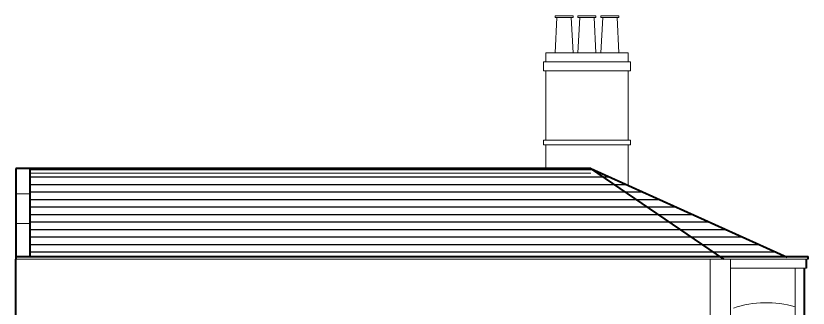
# Model space of a CAD drawing. Header units: millimetres. Extents: x -159872 to 386485, y -250577 to 158966.
# Drawn here: x 271554 to 284765, y 24582 to 29450 of the extents above; entities that cross this region are included whole.
import ezdxf

# ---------------------------------------------------------------- set-up
doc = ezdxf.new("R2010")
doc.units = ezdxf.units.MM
for name, color, linetype, lineweight in [('LDS-equipment-kitchen equipment', 3, 'Continuous', 13), ('LDS-hatch_Hatch', 7, 'Continuous', 5), ('LDS-struct-extg-doors windows', 7, 'Continuous', 9), ('LDS-struct-extg-walls', 1, 'Continuous', 40)]:
    doc.layers.add(name, color=color, linetype=linetype, lineweight=lineweight)

msp = doc.modelspace()

# ---------------------------------------------------------------- hatches: boundary and pattern name
at = {"layer": 'LDS-hatch_Hatch', "linetype": 'Continuous', "lineweight": 25}
h = msp.add_hatch(dxfattribs=at)
h.set_pattern_fill('_USER_1-4', color=41, scale=0.5, angle=315, style=0, pattern_type=2)
h.set_pattern_definition([(360, (365165.51, 13017.62), (2e-14, 125), [])])
h.paths.add_polyline_path([(281144.24944, 26905.32889), (271789.13227, 26905.32889), (271789.13227, 25440.31293), (283291.18612, 25440.31293)])
h = msp.add_hatch(dxfattribs=at)
h.set_pattern_fill('_USER_1-4', color=41, scale=0.5, angle=315, style=0, pattern_type=2)
h.set_pattern_definition([(360, (370394.14, 13017.62), (2e-14, 125), [])])
h.paths.add_polyline_path([(281144.24944, 26905.32889), (283291.18612, 25440.31293), (284393.3331, 25440.31293)])

# ---------------------------------------------------------------- linework, layer by layer
at = {"layer": 'LDS-equipment-kitchen equipment', "color": 7}
msp.add_arc((284067.13205, 22985.75744), 1687.50129, 73.368084941, 108.924635517, dxfattribs=at)
at = {"layer": 'LDS-struct-extg-doors windows', "color": 7}
for p, q in [((280844.41779, 29449.88229), (280544.41779, 29449.88229)), ((280544.41779, 29419.88229), (280544.41779, 29449.88229)), ((280844.41779, 29419.88229), (280544.41779, 29419.88229)), ((280544.41779, 28836.34083), (280574.41779, 29419.88229)), ((280844.41779, 28836.34083), (280814.41779, 29419.88229)), ((280844.41779, 29419.88229), (280844.41779, 29449.88229)), ((280926.71075, 29449.88229), (281226.71075, 29449.88229)), ((280926.71075, 29419.88229), (280926.71075, 29449.88229)), ((280926.71075, 29419.88229), (281226.71075, 29419.88229)), ((280926.71075, 28836.34083), (280956.71075, 29419.88229)), ((281226.71075, 28836.34083), (281196.71075, 29419.88229)), ((281226.71075, 29419.88229), (281226.71075, 29449.88229)), ((281309.0037, 29449.88229), (281609.0037, 29449.88229)), ((281309.0037, 29419.88229), (281309.0037, 29449.88229)), ((281309.0037, 29419.88229), (281609.0037, 29419.88229)), ((281309.0037, 28836.34083), (281339.0037, 29419.88229)), ((281609.0037, 28836.34083), (281579.0037, 29419.88229)), ((281609.0037, 29419.88229), (281609.0037, 29449.88229)), ((281761.71075, 28836.34083), (280391.71075, 28836.34083)), ((280391.71075, 28686.34083), (280391.71075, 28836.34083)), ((281761.71075, 28686.34083), (281761.71075, 28836.34083)), ((281801.71075, 28686.34083), (280351.71075, 28686.34083)), ((280351.71075, 28536.34083), (280351.71075, 28686.34083)), ((281801.71075, 28536.34083), (281801.71075, 28686.34083)), ((281801.71075, 28536.34083), (280351.71075, 28536.34083)), ((280391.71075, 27376.9148), (280391.71075, 28536.34083)), ((281761.71075, 27376.9148), (281761.71075, 28536.34083)), ((281801.71075, 27376.9148), (280351.71075, 27376.9148)), ((280351.71075, 27301.9148), (280351.71075, 27376.9148)), ((281801.71075, 27301.9148), (281801.71075, 27376.9148)), ((281801.71075, 27301.9148), (280351.71075, 27301.9148)), ((280391.71075, 26905.32889), (280391.71075, 27301.9148)), ((281761.71075, 26626.9148), (281761.71075, 27301.9148)), ((281144.24944, 26830.32889), (271789.13227, 26830.32889)), ((271554.13227, 26487.65549), (271789.13227, 26487.65549)), ((271789.13227, 25989.47095), (271554.13227, 25989.47095)), ((271554.13227, 25395.31293), (284765.13227, 25395.31293)), ((283132.13227, 19233.24389), (283132.13227, 25395.31293)), ((283472.13227, 19233.24389), (283472.13227, 25395.31293)), ((283472.13227, 25245.31293), (284735.13227, 25245.31293)), ((284550.13227, 22458.24746), (284550.13227, 25245.31293))]:
    msp.add_line(p, q, dxfattribs=at)
at = {"layer": 'LDS-struct-extg-walls', "color": 7}
for p, q in [((271554.13227, 26905.32889), (271554.13227, 25395.31293)), ((281144.24944, 26905.32889), (271554.13227, 26905.32889)), ((271789.13227, 26905.32889), (271789.13227, 25440.31293)), ((281144.24944, 26905.32889), (284415.40973, 25430.35854)), ((283357.13227, 25395.31293), (281144.24944, 26905.32889)), ((271554.13227, 25440.31293), (284765.13227, 25440.31293)), ((271554.13227, 20924.80438), (271554.13227, 25395.31293)), ((284735.13227, 25245.31293), (284735.13227, 25395.31293)), ((284765.13227, 25395.31293), (284765.13227, 25440.31293)), ((284705.13227, 19178.24389), (284705.13227, 25245.31293))]:
    msp.add_line(p, q, dxfattribs=at)

doc.saveas('drawing.dxf')
